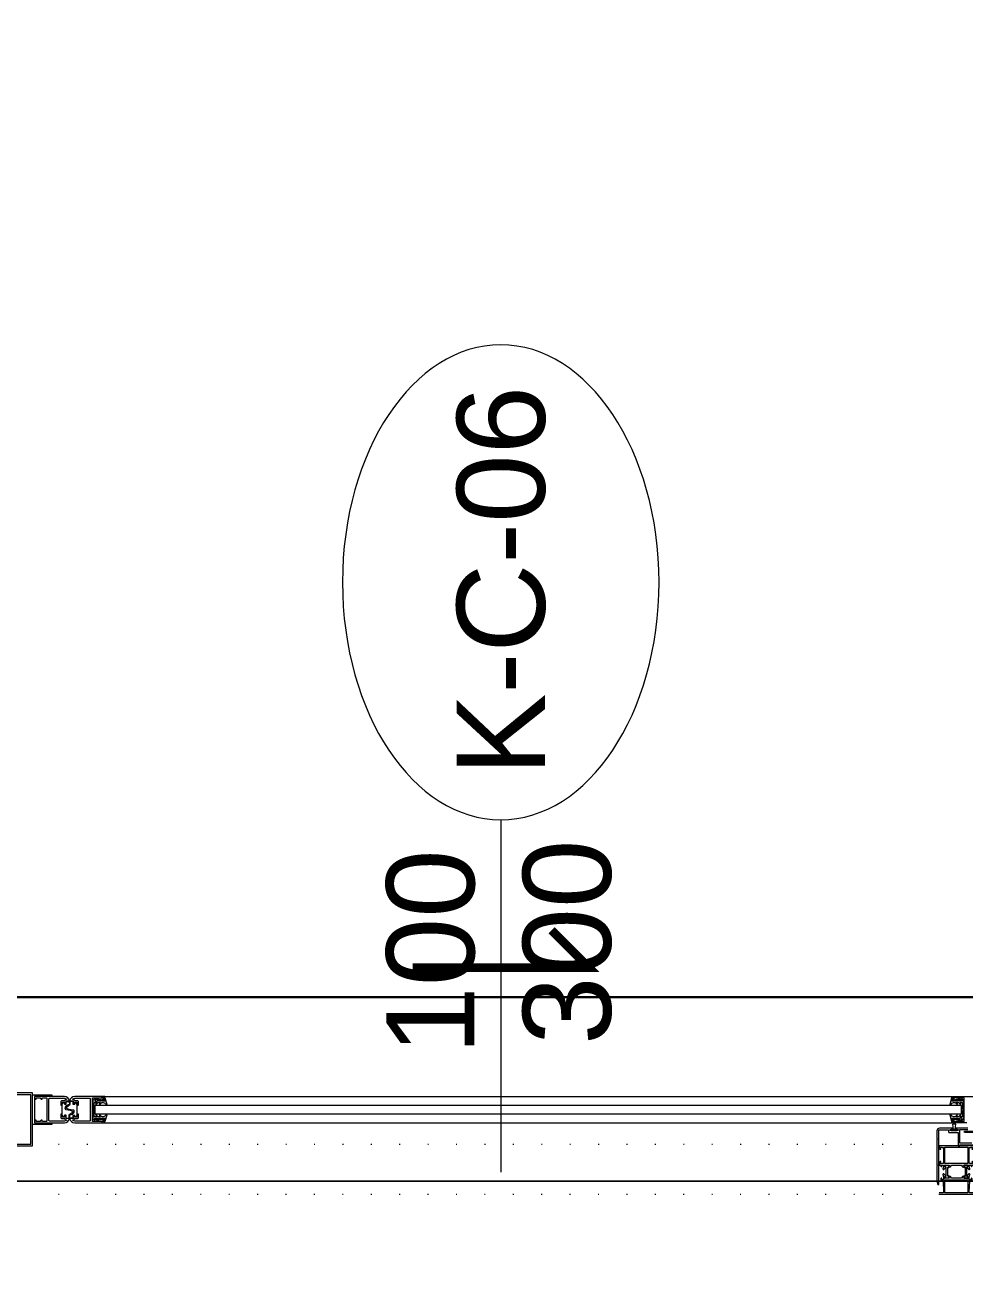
# Model space of a CAD drawing. Extents: x -2050 to 29725, y -1777 to 6820.
# Drawn here: x 1964.6 to 2071.3, y 2804 to 2946.2 of the extents above; entities that cross this region are included whole.
import ezdxf
from ezdxf.enums import TextEntityAlignment as Align
from ezdxf.xclip import XClip

# ---------------------------------------------------------------- set-up
doc = ezdxf.new("R2010")
doc.units = 0
doc.header["$LTSCALE"] = 25
doc.header["$MEASUREMENT"] = 0
doc.header["$XCLIPFRAME"] = 0
doc.linetypes.add('DOT2', pattern=[0.125, 0, -0.125])
doc.layers.get('0').update_dxf_attribs({"color": 9, "lineweight": 9})
for name, color, linetype, lineweight in [('06D', 9, 'Continuous', 9), ('10', 9, 'Continuous', 9), ('15', 9, 'Continuous', 9), ('20', 9, 'DOT2', 9), ('22', 8, 'Continuous', 9), ('40B', 9, 'Continuous', 9), ('DATA TAVAN', 160, 'Continuous', 30)]:
    doc.layers.add(name, color=color, linetype=linetype, lineweight=lineweight)
doc.styles.add('Arial', font='arial.ttf', dxfattribs={"height": 2.5})

# ---------------------------------------------------------------- blocks, each defined once
blk = doc.blocks.new('0_doorno')
blk.add_lwpolyline([(4.5, 0), (12.5, 0)])
blk.add_ellipse((-0.891, 0), major_axis=(-5.391, 0), ratio=0.666667)
at = {"style": 'Arial'}
blk.add_attdef('YUKSEKLIK', text='', height=2, dxfattribs=at).set_placement((5, 12.3), align=Align.TOP_LEFT)
blk.add_attdef('KAPINO', text='', height=2, dxfattribs=at).set_placement((0, 0), align=Align.MIDDLE)
blk.add_attdef('GENISLIK', text='', height=2, dxfattribs=at).set_placement((5, -3.789), align=Align.BOTTOM_LEFT)
blk = doc.blocks.new('HHIMA10-DERECHA$0$JUHI08')
blk.add_lwpolyline([(27, 9.7, -0.414214), (26.8, 9.5), (26, 9.5), (26, 8.5), (27, 8.5), (26, 6), (26, 0), (23.5, -2.5), (22, -2.5), (21.5, -3), (21, -2.5), (20.5, -2.5), (20, -3), (19.5, -2.5), (19, -2.5), (18.5, -3), (18, -2.5), (17.5, -2.5), (17, -3), (16.5, -2.5), (14.3, -2.5, -0.377964), (11.7, -2.5), (7.5, -2.5), (7, -3), (6.5, -2.5), (2.5, -2.5), (0, 0), (0, 6), (-1, 8.5), (0, 8.5), (0, 9.5), (-0.8, 9.5, -0.414214), (-1, 9.7), (-1, 9.9, -0.339454), (0.1, 11.4), (7.1, 13.5, -1), (7.5, 12.1), (7.1, 12, 0.330788), (5, 9.2), (5, 7.5), (6.9, 5.6, -1), (6.2, 5), (5, 6.2), (5, 3.5), (6.9, 1.6, -1), (6.2, 1), (5, 2.2), (5, -1), (11.7, -1, 0.377964), (14.3, -1), (21, -1), (21, 2.2), (19.8, 1, -1), (19.1, 1.6), (21, 3.5), (21, 6.2), (19.8, 5, -1), (19.1, 5.6), (21, 7.5), (21, 9.2, 0.330788), (18.9, 12), (18.5, 12.1, -1), (18.9, 13.5), (25.9, 11.4, -0.339454), (27, 9.9)], format="xyb", close=True)
for points in [[(3.5, 8), (3.5, 11), (1.5, 10.5), (1.5, 8)], [(3.5, 3.8), (3.5, 6.8), (1.5, 6.8), (1.5, 3.8)], [(2.5, -0.5), (3.5, -0.5), (3.5, 2.5), (1.5, 2.5), (1.5, 0.5)], [(22.5, 11), (22.5, 8), (24.5, 8), (24.5, 10.5)], [(22.5, 6.8), (22.5, 3.8), (24.5, 3.8), (24.5, 6.8)], [(24.5, 0.5), (23.5, -0.5), (22.5, -0.5), (22.5, 2.5), (24.5, 2.5)]]:
    blk.add_lwpolyline(points, close=True)
blk = doc.blocks.new('AST55M13', base_point=(-120.6, -64.2))
at = {"linetype": 'Continuous'}
for points in [[(-120.6, -63.9), (-120.6, -24.599998), (-120.6, 14.700005, -0.414209), (-120.3, 15), (-115.899996, 15, -0.41421), (-115.6, 14.7), (-115.6, 12.699992, -0.41421), (-116.3, 12, -0.414214), (-116.6, 12.3), (-116.6, 13.1, 0.414214), (-117.1, 13.6), (-118.5, 13.6, 0.414214), (-119, 13.1), (-119, 6.399992, 0.414209), (-118.5, 5.9), (-117.099986, 5.9, 0.414205), (-116.6, 6.4), (-116.6, 7.20001, -0.414204), (-116.3, 7.5, -0.414214), (-115.6, 6.8), (-115.6, 3.7, -0.414214), (-116.1, 3.2), (-116.3, 3.2, -0.414214), (-116.6, 3.5), (-116.6, 4.2, 0.414214), (-116.9, 4.5), (-119, 4.5), (-119, -8.961104, 0.425432), (-117.96186, -9.960376), (-105.788552, -9.511013, 0.403077), (-105.5, -9.211232), (-105.5, -8, -0.414214), (-104.3, -6.8), (-103.392821, -6.8, -0.372826), (-102.403076, -7.657148, -0.456845), (-102.7, -8), (-104, -8, 0.414214), (-104.3, -8.3), (-104.3, -9.700012, 0.414202), (-104, -10), (-100.946604, -10), (-98.338437, -9.302068, -0.70008), (-97.584089, -10.379782), (-97.709916, -10.559482), (-99.43897, -12.27067, -0.607471), (-100.039661, -12.112259, 0.283637), (-100.258255, -11.885421), (-102.095283, -11.393179, 1.229391), (-102.4, -11.895399), (-102.4, -16.105016, 0.585524), (-101.943697, -16.361081), (-100.001669, -15.175658, -0.713652), (-99.56466, -15.537556), (-100.36784, -17.668029, -0.16709), (-100.492251, -17.818266), (-102.4, -18.982765), (-102.4, -30.217235), (-100.492251, -31.381734, -0.16709), (-100.36784, -31.531971), (-99.564658, -33.662449, -0.713657), (-100.001677, -34.024337), (-101.943707, -32.838913, 0.585511), (-102.4, -33.094985), (-102.4, -37.304601, 1.229391), (-102.095283, -37.806821), (-100.258255, -37.314579, 0.283637), (-100.039661, -37.087741, -0.607471), (-99.43897, -36.92933), (-97.709916, -38.640518), (-97.584089, -38.820218, -0.700084), (-98.338445, -39.89793), (-100.946604, -39.2), (-104.000005, -39.2, 0.414209), (-104.3, -39.5), (-104.3, -40.900004, 0.41421), (-104, -41.2), (-102.699997, -41.2, -0.456841), (-102.403076, -41.542851, -0.372826), (-103.39282, -42.4), (-104.3, -42.4, -0.414214), (-105.5, -41.2), (-105.5, -39.988768, 0.403083), (-105.788558, -39.688986), (-117.96186, -39.239624, 0.425432), (-119, -40.238896), (-119, -53.7), (-116.9, -53.7, 0.414214), (-116.6, -53.4), (-116.6, -52.69999, -0.414204), (-116.3, -52.4), (-116.09999, -52.4, -0.414208), (-115.6, -52.9), (-115.6, -56.000007, -0.414213), (-116.300007, -56.7, -0.414207), (-116.6, -56.4), (-116.6, -55.599986, 0.414205), (-117.1, -55.1), (-118.500008, -55.1, 0.414209), (-119, -55.6), (-119, -62.3, 0.414214), (-118.5, -62.8), (-117.1, -62.8, 0.414214), (-116.6, -62.3), (-116.6, -61.499993, -0.414207), (-116.3, -61.2, -0.414214), (-115.6, -61.9), (-115.6, -63.900008, -0.414206), (-115.9, -64.2), (-120.300006, -64.2, -0.414208), (-120.6, -63.9)], [(-99.249717, -12.903653), (-90.785616, -12.903653, 0.131652), (-90.285616, -12.769679), (-88.422218, -11.693846, -0.131652), (-88.272218, -11.653653), (-88.017666, -11.653653, -0.414214), (-87.717666, -11.953653), (-87.717666, -15.553653, -0.414214), (-88.017666, -15.853653), (-88.272218, -15.853653, -0.131646), (-88.422211, -15.813465), (-90.285616, -14.737628, 0.131652), (-90.785616, -14.603653), (-99.249717, -14.603653, 0.131652), (-99.749717, -14.737628), (-101.613115, -15.813461, -0.131646), (-101.763107, -15.853653), (-102.017666, -15.853653, -0.414205), (-102.317666, -15.553662), (-102.317666, -11.953653, -0.414205), (-102.017675, -11.653653), (-101.763115, -11.653653, -0.131652), (-101.613115, -11.693846), (-99.749717, -12.769679, 0.131652), (-99.249717, -12.903653)], [(-85.3, -10), (-81.1, -10), (-76.9, -10), (-76.6, -10.3), (-76.3, -10), (-67.9, -10, 0.414205), (-67.6, -9.700009), (-67.6, -8.491608, -0.365977), (-67.35, -8.195804, 0.365977), (-67.1, -7.9), (-67.1, -6.8, 0.414195), (-67.399981, -6.5), (-68.3, -6.5, 0.36597), (-68.595803, -6.749993, -0.366034), (-68.89166, -7), (-69.3, -7, -0.414202), (-69.6, -6.700012), (-69.6, -6.5, -0.414214), (-68.1, -5), (-65.9, -5, -0.414207), (-65.6, -5.299994), (-65.6, -43.9, -0.414201), (-65.899987, -44.2), (-68.1, -44.2, -0.414214), (-69.6, -42.7), (-69.6, -42.5, -0.414207), (-69.300007, -42.2), (-68.891668, -42.2, -0.366034), (-68.595804, -42.45, 0.365977), (-68.3, -42.7), (-67.4, -42.7, 0.414206), (-67.1, -42.400008), (-67.1, -41.3, 0.365977), (-67.35, -41.004196, -0.365977), (-67.6, -40.708392), (-67.6, -39.5, 0.4142), (-67.899986, -39.2), (-76.3, -39.2), (-76.6, -38.9), (-76.9, -39.2), (-85.3, -39.2, 0.4142), (-85.6, -39.499986), (-85.6, -40.708392, -0.365977), (-85.85, -41.004196, 0.365977), (-86.1, -41.3), (-86.1, -42.4, 0.414199), (-85.800015, -42.7), (-84.9, -42.7, 0.365977), (-84.604196, -42.45, -0.366034), (-84.308332, -42.2), (-83.9, -42.2, -0.414214), (-83.6, -42.5), (-83.6, -42.7, -0.414214), (-85.1, -44.2), (-86.8, -44.2, -0.414214), (-87.6, -43.4), (-87.6, -42.7, 0.414205), (-87.899991, -42.4), (-88.10718, -42.4, -0.372825), (-89.096923, -41.542857, -0.45685), (-88.8, -41.2), (-87.9, -41.2, 0.414198), (-87.6, -40.900016), (-87.6, -39.5, 0.414214), (-87.9, -39.2), (-89.053396, -39.2), (-91.661555, -39.89793, -0.700084), (-92.415911, -38.820218), (-92.290084, -38.640518), (-90.56103, -36.92933, -0.607471), (-89.960339, -37.087741, 0.283637), (-89.741745, -37.314579), (-87.904717, -37.806821, 1.229391), (-87.6, -37.304601), (-87.6, -33.094984, 0.585516), (-88.056297, -32.838916), (-89.998323, -34.024337, -0.713656), (-90.435343, -33.66245), (-89.63216, -31.531971, -0.241095), (-89.507749, -31.381734), (-87.6, -30.217235), (-87.6, -18.982765), (-89.507749, -17.818266, -0.167084), (-89.632158, -17.668036), (-90.43534, -15.537556, -0.713656), (-89.998329, -15.17566), (-88.056303, -16.361081, 0.585518), (-87.6, -16.105021), (-87.6, -11.895399, 1.229391), (-87.904717, -11.393179), (-89.741745, -11.885421, 0.283637), (-89.960339, -12.112259, -0.607471), (-90.56103, -12.27067), (-92.290084, -10.559482), (-92.415911, -10.379782, -0.700084), (-91.661555, -9.30207), (-89.053396, -10), (-87.9, -10, 0.414206), (-87.6, -9.700008), (-87.6, -8.3, 0.414206), (-87.899992, -8), (-88.8, -8, -0.456844), (-89.096924, -7.657149, -0.372825), (-88.107186, -6.8), (-87.9, -6.8, 0.414214), (-87.6, -6.5), (-87.6, -5.800024, -0.414222), (-86.8, -5), (-85.1, -5, -0.414214), (-83.6, -6.5), (-83.6, -6.7, -0.414201), (-83.899987, -7), (-84.308332, -7, -0.366034), (-84.604196, -6.75, 0.365977), (-84.9, -6.5), (-85.8, -6.5, 0.414199), (-86.1, -6.799985), (-86.1, -7.9, 0.365977), (-85.85, -8.195804, -0.365977), (-85.6, -8.491608), (-85.6, -9.7, 0.414214), (-85.3, -10)], [(-99.249717, -36.296347), (-90.785616, -36.296347, -0.131652), (-90.285616, -36.430321), (-88.422218, -37.506154, 0.131643), (-88.272229, -37.546347), (-88.017666, -37.546347, 0.414214), (-87.717666, -37.246347), (-87.717666, -33.646347, 0.414214), (-88.017666, -33.346347), (-88.272218, -33.346347, 0.131652), (-88.422218, -33.386539), (-90.285616, -34.462372, -0.131652), (-90.785616, -34.596347), (-99.249717, -34.596347, -0.131652), (-99.749717, -34.462372), (-101.613115, -33.386539, 0.131652), (-101.763115, -33.346347), (-102.017666, -33.346347, 0.414205), (-102.317666, -33.646338), (-102.317666, -37.246347, 0.414205), (-102.017675, -37.546347), (-101.763115, -37.546347, 0.131649), (-101.613118, -37.506156), (-99.749717, -36.430321, -0.131652), (-99.249717, -36.296347)]]:
    blk.add_lwpolyline(points, format="xyb", close=True, dxfattribs=at)
for points in [[(-119, -24.6), (-119, -37.6), (-104.1, -37.6), (-104.1, -11.6), (-119, -11.6), (-119, -24.6)], [(-76.55, -11.6), (-85.9, -11.6), (-85.9, -37.6), (-67.2, -37.6), (-67.2, -11.6), (-76.55, -11.6)]]:
    blk.add_lwpolyline(points, close=True, dxfattribs=at)
blk = doc.blocks.new('p-kayar kapı tek kanat')
for p, q in [((107.83, -3.54), (107.42, -3.54)), ((107.42, -3.54), (107.51, -4.17)), ((107.72, -4.17), (107.83, -3.54))]:
    blk.add_line(p, q)
for points in [[(3, -6), (3, 0), (0, 0), (0, -6)], [(2.8, -5.8), (2.8, -0.2), (0.2, -0.2), (0.2, -5.8)], [(5.2, -3.6), (3, -3.6), (3, -0.2), (5.2, -0.2), (5.2, -0.4), (3.2, -0.4), (3.2, -3.4), (5.2, -3.4)], [(7.36, -1.99), (7.43, -2.02), (7.51, -2.05), (7.57, -2.1), (7.59, -2.14), (7.59, -2.19), (7.13, -2.54), (7.13, -2.9), (6.82, -2.9), (6.82, -2.54), (6.62, -2.54), (6.62, -2.72), (6.6, -2.73), (6.56, -2.72), (6.37, -2.53), (6.37, -1.28), (6.56, -1.08), (6.6, -1.07), (6.62, -1.08), (6.62, -1.26), (6.82, -1.26), (6.82, -0.96), (7.13, -0.96), (7.17, -1.18), (7.17, -1.34), (7.04, -1.36), (6.89, -1.42), (6.83, -1.46), (6.75, -1.55), (6.68, -1.65), (6.67, -1.71), (6.68, -1.81), (6.71, -1.86), (6.77, -1.89), (7.05, -1.92), (7.26, -1.96)], [(7.04, -1.84), (6.97, -1.81), (6.89, -1.78), (6.83, -1.73), (6.81, -1.69), (6.81, -1.64), (7.27, -1.29), (7.27, -0.93), (7.58, -0.93), (7.58, -1.29), (7.78, -1.29), (7.78, -1.1), (7.8, -1.1), (7.84, -1.1), (8.03, -1.3), (8.03, -2.55), (7.84, -2.75), (7.8, -2.75), (7.78, -2.75), (7.78, -2.57), (7.58, -2.57), (7.58, -2.87), (7.27, -2.87), (7.23, -2.65), (7.23, -2.49), (7.36, -2.46), (7.51, -2.41), (7.57, -2.37), (7.65, -2.28), (7.72, -2.18), (7.73, -2.11), (7.72, -2.01), (7.69, -1.96), (7.63, -1.94), (7.35, -1.91), (7.14, -1.87)], [(107.95, -4.28), (107.95, -4.17), (107.3, -4.17), (107.3, -4.28)]]:
    blk.add_lwpolyline(points, close=True)
at = {"ltscale": 1000}
for points in [[(4.55, -3.25), (4.15, -3.25, -0.414214), (4.1, -3.2), (4.1, -3.1), (4, -3.1, 0.414214), (3.9, -3.2), (3.9, -3.25), (3.45, -3.25, -0.414214), (3.4, -3.2), (3.4, -3.1), (3.3, -3.1, 0.414214), (3.2, -3.2), (3.2, -3.4), (6.61, -3.4, 0.365977), (7.2, -2.9), (6.8, -2.9), (6.8, -2.62, 0.414214), (6.75, -2.58), (6.7, -2.58, 0.414214), (6.65, -2.62), (6.65, -2.75), (6.35, -2.75), (6.35, -2.45, 0.414214), (6.3, -2.4), (6.25, -2.4, 0.414214), (6.2, -2.45), (6.2, -2.6), (6.23, -2.62), (6.2, -2.65), (6.2, -2.8, 0.414214), (6.3, -2.9), (6.6, -2.9, -0.414214), (6.65, -2.95, 0.414214), (6.75, -3.05), (6.79, -3.05, -0.760399), (6.81, -3.14, -0.136106), (6.61, -3.2), (4.95, -3.2, -0.414214), (4.85, -3.1), (4.85, -0.7, -0.414214), (4.95, -0.6), (6.61, -0.6, -0.136106), (6.81, -0.66, -0.760399), (6.79, -0.75), (6.75, -0.75, 0.414214), (6.65, -0.85, -0.414214), (6.6, -0.9), (6.3, -0.9, 0.414214), (6.2, -1), (6.2, -1.35, 0.414214), (6.25, -1.4), (6.3, -1.4, 0.414214), (6.35, -1.35), (6.35, -1.05), (6.65, -1.05), (6.65, -1.18, 0.414214), (6.7, -1.22), (6.75, -1.22, 0.414214), (6.8, -1.18), (6.8, -0.9), (7.2, -0.9, 0.365977), (6.61, -0.4), (3.2, -0.4), (3.2, -0.6, 0.414214), (3.3, -0.7), (3.4, -0.7), (3.4, -0.6, -0.414214), (3.45, -0.55), (3.9, -0.55), (3.9, -0.6, 0.414214), (4, -0.7), (4.1, -0.7), (4.1, -0.6, -0.414214), (4.15, -0.55), (4.55, -0.55, -0.414214), (4.6, -0.6), (4.6, -3.2, -0.414214)], [(9.85, -0.55), (10.25, -0.55, -0.414214), (10.3, -0.6), (10.3, -0.7), (10.4, -0.7, 0.414214), (10.5, -0.6), (10.5, -0.55), (10.95, -0.55, -0.414214), (11, -0.6), (11, -0.7), (11.1, -0.7, 0.414214), (11.2, -0.6), (11.2, -0.4), (7.79, -0.4, 0.365977), (7.2, -0.9), (7.6, -0.9), (7.6, -1.18, 0.414214), (7.65, -1.22), (7.7, -1.22, 0.414214), (7.75, -1.18), (7.75, -1.05), (8.05, -1.05), (8.05, -1.35, 0.414214), (8.1, -1.4), (8.15, -1.4, 0.414214), (8.2, -1.35), (8.2, -1.21), (8.17, -1.18), (8.2, -1.15), (8.2, -1, 0.414214), (8.1, -0.9), (7.8, -0.9, -0.414214), (7.75, -0.85, 0.414214), (7.65, -0.75), (7.61, -0.75, -0.760399), (7.59, -0.66, -0.136106), (7.79, -0.6), (9.45, -0.6, -0.414214), (9.55, -0.7), (9.55, -3.1, -0.414214), (9.45, -3.2), (7.79, -3.2, -0.136106), (7.59, -3.14, -0.760399), (7.61, -3.05), (7.65, -3.05, 0.414214), (7.75, -2.95, -0.414214), (7.8, -2.9), (8.1, -2.9, 0.414214), (8.2, -2.8), (8.2, -2.45, 0.414214), (8.15, -2.4), (8.1, -2.4, 0.414214), (8.05, -2.45), (8.05, -2.75), (7.75, -2.75), (7.75, -2.62, 0.414214), (7.7, -2.58), (7.65, -2.58, 0.414214), (7.6, -2.62), (7.6, -2.9), (7.2, -2.9, 0.365977), (7.79, -3.4), (11.2, -3.4), (11.2, -3.2, 0.414214), (11.1, -3.1), (11, -3.1), (11, -3.2, -0.414214), (10.95, -3.25), (10.5, -3.25), (10.5, -3.2, 0.414214), (10.4, -3.1), (10.3, -3.1), (10.3, -3.2, -0.414214), (10.25, -3.25), (9.85, -3.25, -0.414214), (9.8, -3.2), (9.8, -0.6, -0.414214)]]:
    blk.add_lwpolyline(points, format="xyb", close=True, dxfattribs=at)
for points in [[(110.77, -4.5), (108.85, -4.5, -1), (108.85, -4.35), (110.77, -4.35, 0.085164)], [(109.07, -3.4), (107.37, -3.4), (107.37, -3.2, -0.414214), (107.47, -3.1), (107.57, -3.1), (107.57, -3.2, 0.414214), (107.62, -3.25), (108.07, -3.25), (108.07, -3.2, -0.414214), (108.17, -3.1), (108.27, -3.1), (108.27, -3.2, 0.414214), (108.32, -3.25), (108.72, -3.25, 0.414214), (108.77, -3.2), (108.77, -0.6, 0.414214), (108.72, -0.55), (108.32, -0.55, 0.414214), (108.27, -0.6), (108.27, -0.7), (108.17, -0.7, -0.414214), (108.07, -0.6), (108.07, -0.55), (107.62, -0.55, 0.414214), (107.57, -0.6), (107.57, -0.7), (107.47, -0.7, -0.414214), (107.37, -0.6), (107.37, -0.4), (110.77, -0.4, -0.414214)]]:
    blk.add_lwpolyline(points, format="xyb", dxfattribs=at)
at = {"linetype": 'Continuous', "flags": 128}
blk.add_lwpolyline([(109.62, -5.7), (108.27, -5.7), (108.27, -4.15), (109.17, -4.15)], dxfattribs=at)
blk.add_lwpolyline([(109.17, -4), (107.82, -4), (107.82, -4.15), (108.07, -4.15), (108.07, -4.28), (107.17, -4.28), (107.17, -4.15), (107.42, -4.15), (107.42, -4), (105.97, -4, 0.414214), (105.67, -4.3), (105.67, -5.2), (105.72, -5.25), (105.67, -5.3), (105.67, -8.15), (105.72, -8.2), (105.67, -8.25), (105.67, -10), (105.75, -10.32, 0.344151), (105.85, -10.4), (105.87, -10.4), (105.87, -4.3, -0.414214), (105.97, -4.2), (106.97, -4.2), (106.97, -4.4, 0.414214), (107.07, -4.5), (108.07, -4.5), (108.07, -6), (108.27, -6), (108.27, -5.9), (109.97, -5.9)], format="xyb", dxfattribs=at)
at = {"layer": '06D'}
for p, q in [((11.2, -0.4), (101.17, -0.4)), ((101.17, -0.4), (107.37, -0.4)), ((11.2, -3.4), (101.11, -3.4)), ((101.11, -3.4), (107.37, -3.4))]:
    blk.add_line(p, q, dxfattribs=at)
at = {"layer": '06D', "const_width": 1}
blk.add_lwpolyline([(46.15, 14.22), (66.15, 14.22), (61.91, 18.46)], dxfattribs=at)
at = {"layer": '15'}
for p, q in [((10.09, -2.41), (10.09, -1.41)), ((100.55, -1.41), (10.09, -1.41)), ((108.46, -1.41), (100.55, -1.41)), ((108.46, -2.41), (108.46, -1.41)), ((100.83, -2.41), (10.09, -2.41)), ((108.46, -2.41), (100.83, -2.41))]:
    blk.add_line(p, q, dxfattribs=at)
at = {"layer": '20'}
for points in [[(5.93, -5.8), (105.91, -5.8)], [(5.92, -11.5), (105.91, -11.5)]]:
    blk.add_lwpolyline(points, dxfattribs=at)
at = {"ltscale": 1000, "extrusion": (0, 0, -1), "xscale": 0.1, "yscale": 0.1, "zscale": -0.1, "rotation": 90}
blk.add_blockref('HHIMA10-DERECHA$0$JUHI08', (-10.1, -3.2), dxfattribs=at)
at = {"extrusion": (0, 0, -1), "xscale": 0.1, "yscale": 0.1, "zscale": -0.1, "rotation": 270}
blk.add_blockref('HHIMA10-DERECHA$0$JUHI08', (-108.47, -0.6), dxfattribs=at)
at = {"color": 4, "linetype": 'Continuous'}
ref = blk.add_blockref('AST55M13', (103.92, -11.5), dxfattribs=dict(at, xscale=-0.1, yscale=0.1, zscale=0.1, rotation=270))
XClip(ref).set_block_clipping_path([(-624.6563391438, -44.2), (-7.4508095327, 314.4518114409)])
blk = doc.blocks.new('p-zemin kat')
at = {"layer": '40B'}
blk.add_lwpolyline([(2222.5, 2815), (2222.5, 3885), (1162.5, 3885), (1162.5, 2865), (1162.5, 2865), (1162.5, 2815), (2222.5, 2815)], close=True, dxfattribs=at)
blk.add_lwpolyline([(3287.33, 2825), (2222.5, 2825), (2222.5, 2815), (1955, 2815), (1955, 1945), (1959.5, 1945), (1959.5, 1385), (1162.5, 1385), (1162.5, 730), (1392.5, 730), (1392.5, 325), (1522.5, 325), (1522.5, 725), (1802.6, 725), (1802.6, 730), (1831.78, 791.16), (1935.27, 740.05, -0.306949), (4278.59, 2070.68, 0.001238)], format="xyb", dxfattribs=at)
at = {"layer": '10'}
blk.add_blockref('p-kayar kapı tek kanat', (1962.5, 2825), dxfattribs=at)

msp = doc.modelspace()

# ---------------------------------------------------------------- linework, layer by layer
at = {"layer": 'DATA TAVAN'}
msp.add_line((2164.36, 2835.86), (1627.64, 2835.86), dxfattribs=at)

# ---------------------------------------------------------------- block references
at = {"layer": '10'}
msp.add_blockref('p-zemin kat', (0, 0), dxfattribs=at)
at = {"layer": '22'}
ref = msp.add_blockref('0_doorno', (2018.65, 2878.5), dxfattribs=dict(at, xscale=-5, yscale=5, zscale=5, rotation=90))
ref.add_attrib('KAPINO', 'K-C-06', dxfattribs={"layer": '0', "height": 10, "rotation": 90, "style": 'Arial'}).set_placement((2018.65, 2883.12), align=Align.MIDDLE)
ref.add_attrib('GENISLIK', '100', dxfattribs={"layer": '0', "height": 10, "rotation": 90, "style": 'Arial'}).set_placement((2018.65, 2829.34), align=Align.BOTTOM_LEFT)
ref.add_attrib('YUKSEKLIK', '300', dxfattribs={"layer": '0', "height": 10, "rotation": 90, "style": 'Arial'}).set_placement((2021.15, 2830.45), align=Align.TOP_LEFT)

doc.saveas('drawing.dxf')
